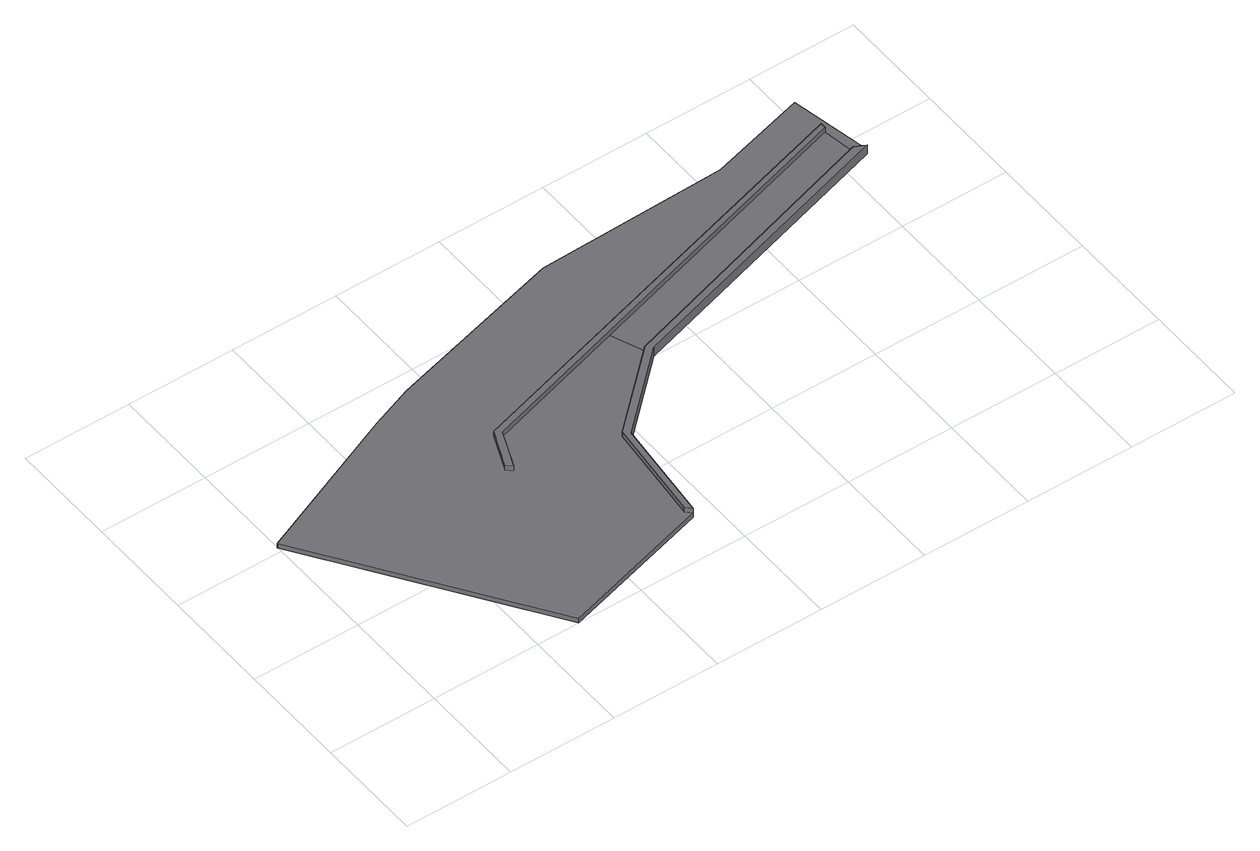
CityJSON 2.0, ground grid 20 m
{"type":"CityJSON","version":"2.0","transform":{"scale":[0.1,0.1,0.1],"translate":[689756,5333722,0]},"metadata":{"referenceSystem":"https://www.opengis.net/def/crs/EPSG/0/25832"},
"CityObjects":{
"road1":{"type":"Road","attributes":{"description":"Tran001 is a road section which has LOD0 and LOD2 representations as MultiSurface and Solid","name":"Transportation 001","trafficDirection":"both"},"geometry":[{"type":"MultiSurface","lod":"2","boundaries":[[[0,1,2,3,4,5,6,7,8,9,10]],[[11,12,13,14,15,16,17,18,19,20,21,22,23,24,25,26,27,28,29,30]],[[19,18,12,11]],[[6,22,31,32,7]],[[7,32,33,8]],[[33,34,30,9,8]],[[30,29,10,9]],[[28,27,1,0]],[[27,26,2,1]],[[25,24,4,3]],[[24,23,5,4]],[[22,21,35,31]],[[19,11,36,37]],[[20,38,35,21]],[[12,39,40,13]],[[13,40,41,14]],[[14,41,42,15]],[[15,42,43,16]],[[16,43,44,17]],[[18,17,44,39,12]],[[36,11,30,34]],[[23,22,6,5]],[[29,28,0,10]],[[26,25,3,2]],[[31,35,38,37,36,34,33,32]],[[20,19,37,38]],[[43,42,41,40,39,44]]]}]}
},
"vertices":[
[1040,660,0],[690,650,0],[360,560,0],[280,530,0],[0,410,0],[280,0,0],[560,80,0],[580,270,0],[720,400,0],[1250,560,0],[1220,710,0],[1230,570,10],[1220,630,10],[1220,640,10],[410,400,10],[380,330,10],[390,320,10],[420,390,10],[686,470,10],[710,410,10],[570,280,10],[550,90,10],[560,80,10],[280,0,10],[0,410,10],[280,530,10],[360,560,10],[690,650,10],[1040,660,10],[1220,710,10],[1250,560,10],[560,80,20],[580,270,20],[720,400,20],[1250,560,20],[550,90,20],[1230,570,20],[710,410,20],[570,280,20],[1220,630,20],[1220,640,20],[410,400,20],[380,330,20],[390,320,20],[420,390,20]
]}
